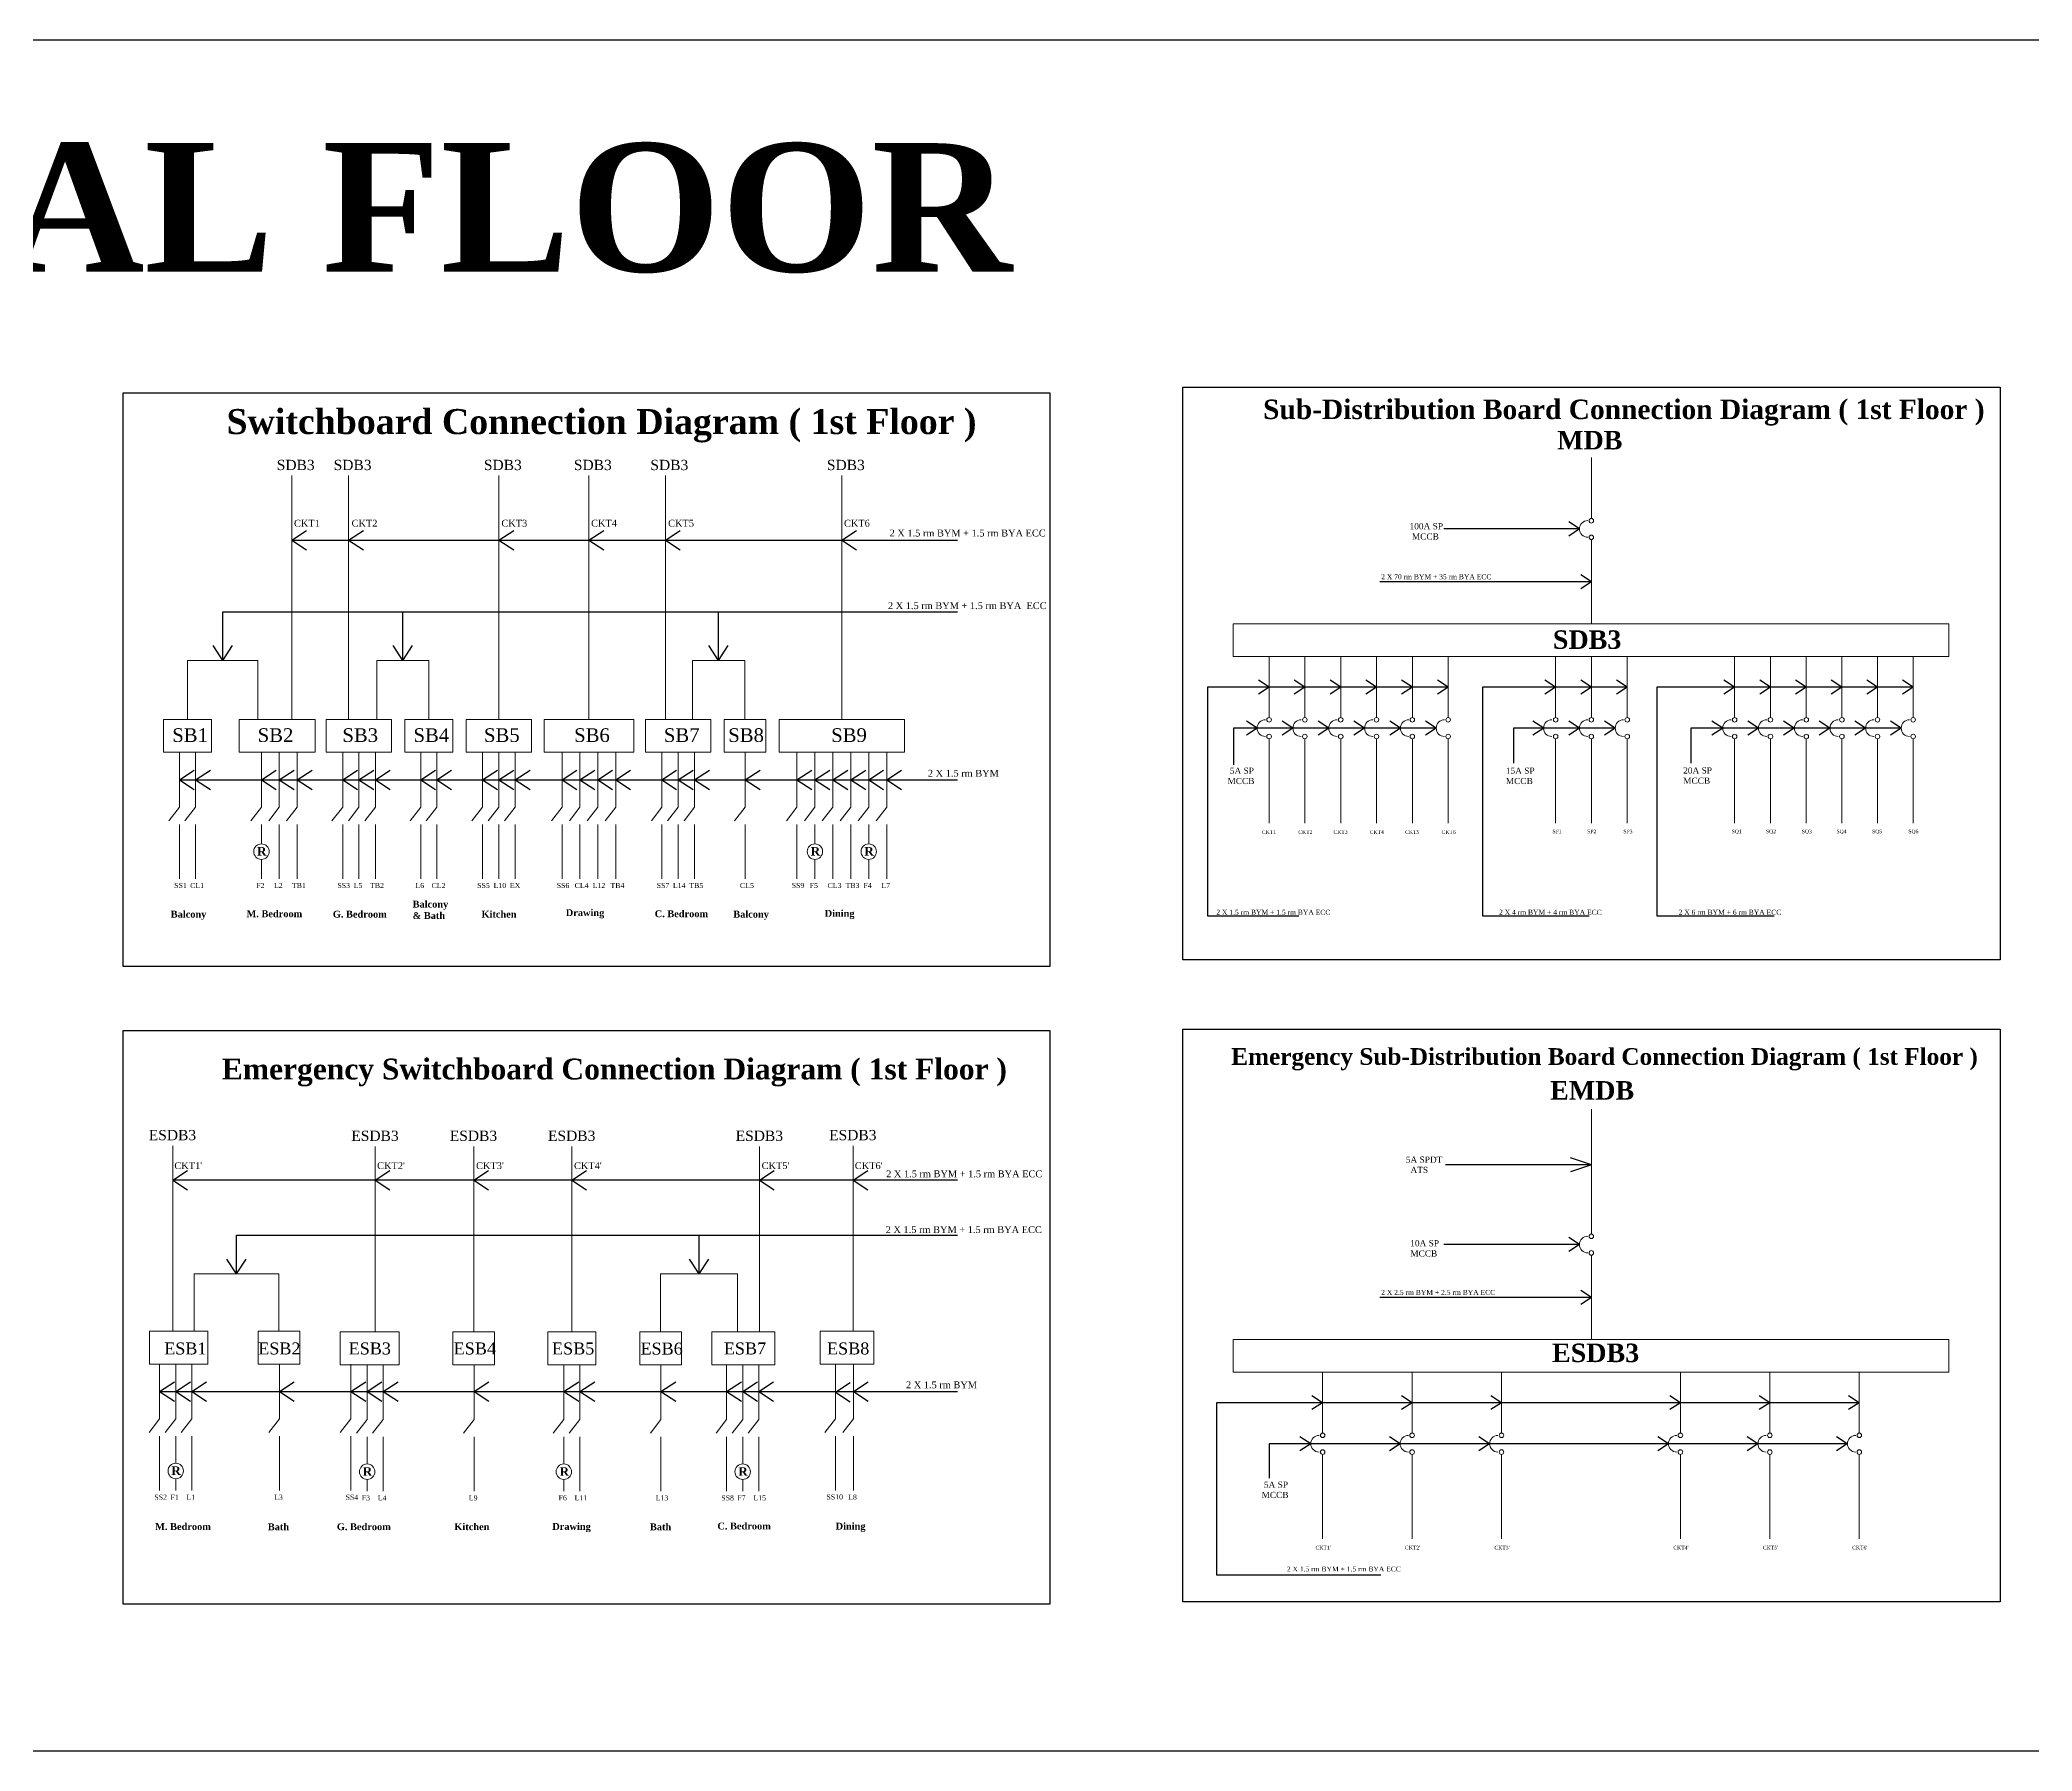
# Model space of a CAD drawing. Header units: inches. Extents: x -5775 to 2930, y 591 to 3437.
# Drawn here: x -3097 to -1665, y 591 to 1822 of the extents above; entities that cross this region are included whole.
import ezdxf

# ---------------------------------------------------------------- set-up
doc = ezdxf.new("R2010")
doc.units = ezdxf.units.IN
doc.header["$LTSCALE"] = 20
doc.header["$MEASUREMENT"] = 0
doc.layers.add('Blue Box', color=5, linetype='Continuous', lineweight=5)
doc.layers.add('Red Box', color=1, linetype='Continuous', lineweight=5)
for name, color, linetype in [('Box Text', 25, 'Continuous'), ('SpecialText', 4, 'Continuous'), ('Text', 250, 'Continuous')]:
    doc.layers.add(name, color=color, linetype=linetype)
doc.styles.get("Standard").update_dxf_attribs({"font": 'times.ttf', "height": 6})

msp = doc.modelspace()

# ---------------------------------------------------------------- linework, layer by layer
at = {"layer": 'Blue Box'}
for p, q in [((-1981.9, 1521.4), (-1981.9, 1477.6)), ((-2916.2, 1333.1), (-2916.2, 1508.4)), ((-2875.3, 1333.1), (-2875.3, 1508.4)), ((-2767.3, 1333.1), (-2767.3, 1508.4)), ((-2702.6, 1333.1), (-2702.6, 1508.4)), ((-2647.6, 1333.1), (-2647.6, 1508.4)), ((-2520.7, 1333.1), (-2520.7, 1508.4)), ((-1981.9, 1462.3), (-1981.9, 1401.7)), ((-2239.4, 1378.2), (-2239.4, 1401.7)), ((-2239.4, 1401.7), (-2224, 1401.7)), ((-2224, 1401.7), (-1827.4, 1401.7)), ((-1827.4, 1401.7), (-1725, 1401.7)), ((-1725, 1401.7), (-1725, 1378.2)), ((-2991.2, 1333.1), (-2991.2, 1375.5)), ((-2991.2, 1375.5), (-2940.5, 1375.5)), ((-2940.5, 1375.5), (-2940.5, 1333.1)), ((-2855.1, 1333.1), (-2855.1, 1375.5)), ((-2855.1, 1375.5), (-2817.7, 1375.5)), ((-2817.7, 1375.5), (-2817.7, 1333.1)), ((-2628.2, 1333.1), (-2628.2, 1375.5)), ((-2628.2, 1375.5), (-2590.5, 1375.5)), ((-2590.5, 1375.5), (-2590.5, 1333.1)), ((-1827.4, 1378.2), (-2239.4, 1378.2)), ((-2213.6, 1378.2), (-2213.6, 1334.4)), ((-2187.9, 1378.2), (-2187.9, 1334.4)), ((-2162.1, 1378.2), (-2162.1, 1334.4)), ((-2136.4, 1378.2), (-2136.4, 1334.4)), ((-2110.6, 1378.2), (-2110.6, 1334.4)), ((-2084.9, 1378.2), (-2084.9, 1334.4)), ((-2007.6, 1378.2), (-2007.6, 1334.4)), ((-1981.9, 1378.2), (-1981.9, 1334.4)), ((-1956.1, 1378.2), (-1956.1, 1334.4)), ((-1878.9, 1378.2), (-1878.9, 1334.4)), ((-1853.2, 1378.2), (-1853.2, 1334.4)), ((-1827.4, 1378.2), (-1725, 1378.2)), ((-1827.4, 1378.2), (-1827.4, 1334.4)), ((-1801.8, 1378.2), (-1801.8, 1334.4)), ((-1776.2, 1378.2), (-1776.2, 1334.4)), ((-1750.6, 1378.2), (-1750.6, 1334.4)), ((-3008.5, 1333.1), (-2973.8, 1333.1)), ((-3008.5, 1309.4), (-3008.5, 1333.1)), ((-2973.8, 1333.1), (-2973.8, 1309.4)), ((-2954.1, 1333.1), (-2899.4, 1333.1)), ((-2954.1, 1309.4), (-2954.1, 1333.1)), ((-2899.4, 1333.1), (-2899.4, 1309.4)), ((-2891.4, 1333.1), (-2844.4, 1333.1)), ((-2891.4, 1309.4), (-2891.4, 1333.1)), ((-2844.4, 1333.1), (-2844.4, 1309.4)), ((-2835, 1333.1), (-2800.4, 1333.1)), ((-2835, 1309.4), (-2835, 1333.1)), ((-2800.4, 1333.1), (-2800.4, 1309.4)), ((-2790.8, 1333.1), (-2743.8, 1333.1)), ((-2790.8, 1309.4), (-2790.8, 1333.1)), ((-2743.8, 1333.1), (-2743.8, 1309.4)), ((-2734.7, 1333.1), (-2670.4, 1333.1)), ((-2734.7, 1309.4), (-2734.7, 1333.1)), ((-2670.4, 1333.1), (-2670.4, 1309.4)), ((-2661.9, 1333.1), (-2614.9, 1333.1)), ((-2661.9, 1309.4), (-2661.9, 1333.1)), ((-2614.9, 1333.1), (-2614.9, 1309.4)), ((-2605.4, 1333.1), (-2575.5, 1333.1)), ((-2605.4, 1309.4), (-2605.4, 1333.1)), ((-2575.5, 1333.1), (-2575.5, 1309.4)), ((-2565.8, 1333.1), (-2475.6, 1333.1)), ((-2565.8, 1309.4), (-2565.8, 1333.1)), ((-2475.6, 1333.1), (-2475.6, 1309.4)), ((-2213.6, 1319.2), (-2213.6, 1258.5)), ((-2187.9, 1319.2), (-2187.9, 1258.5)), ((-2162.1, 1319.2), (-2162.1, 1258.5)), ((-2136.4, 1319.2), (-2136.4, 1258.5)), ((-2110.6, 1319.2), (-2110.6, 1258.5)), ((-2084.9, 1319.2), (-2084.9, 1258.5)), ((-2007.6, 1319.2), (-2007.6, 1258.5)), ((-1981.9, 1319.2), (-1981.9, 1258.5)), ((-1956.1, 1319.2), (-1956.1, 1258.5)), ((-1878.9, 1319.2), (-1878.9, 1258.5)), ((-1853.2, 1319.2), (-1853.2, 1258.5)), ((-1827.4, 1319.2), (-1827.4, 1258.5)), ((-1801.8, 1319.2), (-1801.8, 1258.5)), ((-1776.2, 1319.2), (-1776.2, 1258.5)), ((-1750.6, 1319.2), (-1750.6, 1258.5)), ((-2973.8, 1309.4), (-3008.5, 1309.4)), ((-2996.9, 1309.4), (-2996.9, 1269.9)), ((-2985.4, 1309.4), (-2985.4, 1269.9)), ((-2899.4, 1309.4), (-2954.1, 1309.4)), ((-2938, 1309.4), (-2938, 1269.9)), ((-2925.2, 1309.4), (-2925.2, 1269.9)), ((-2912.3, 1309.4), (-2912.3, 1269.9)), ((-2844.4, 1309.4), (-2891.4, 1309.4)), ((-2879.6, 1309.4), (-2879.6, 1269.9)), ((-2867.9, 1309.4), (-2867.9, 1269.9)), ((-2856.1, 1309.4), (-2856.1, 1269.9)), ((-2800.4, 1309.4), (-2835, 1309.4)), ((-2823.5, 1309.4), (-2823.5, 1269.9)), ((-2811.9, 1309.4), (-2811.9, 1269.9)), ((-2743.8, 1309.4), (-2790.8, 1309.4)), ((-2779, 1309.4), (-2779, 1269.9)), ((-2767.3, 1309.4), (-2767.3, 1269.9)), ((-2755.5, 1309.4), (-2755.5, 1269.9)), ((-2670.4, 1309.4), (-2734.7, 1309.4)), ((-2721.9, 1309.4), (-2721.9, 1269.9)), ((-2709, 1309.4), (-2709, 1269.9)), ((-2696.1, 1309.4), (-2696.1, 1269.9)), ((-2683.3, 1309.4), (-2683.3, 1269.9)), ((-2614.9, 1309.4), (-2661.9, 1309.4)), ((-2650.1, 1309.4), (-2650.1, 1269.9)), ((-2638.4, 1309.4), (-2638.4, 1269.9)), ((-2626.6, 1309.4), (-2626.6, 1269.9)), ((-2575.5, 1309.4), (-2605.4, 1309.4)), ((-2590.2, 1309.4), (-2590.2, 1269.9)), ((-2475.6, 1309.4), (-2565.8, 1309.4)), ((-2553, 1309.4), (-2553, 1269.9)), ((-2540.1, 1309.4), (-2540.1, 1269.9)), ((-2527.2, 1309.4), (-2527.2, 1269.9)), ((-2514.3, 1309.4), (-2514.3, 1269.9)), ((-2501.4, 1309.4), (-2501.4, 1269.9)), ((-2488.5, 1309.4), (-2488.5, 1269.9)), ((-2996.9, 1269.9), (-3004.6, 1260.1)), ((-2985.4, 1269.9), (-2993, 1260.1)), ((-2938, 1269.9), (-2945.7, 1260.1)), ((-2925.2, 1269.9), (-2932.8, 1260.1)), ((-2912.3, 1269.9), (-2919.9, 1260.1)), ((-2879.6, 1269.9), (-2887.3, 1260.1)), ((-2867.9, 1269.9), (-2875.5, 1260.1)), ((-2856.1, 1269.9), (-2863.7, 1260.1)), ((-2823.5, 1269.9), (-2831.1, 1260.1)), ((-2811.9, 1269.9), (-2819.5, 1260.1)), ((-2779, 1269.9), (-2786.7, 1260.1)), ((-2767.3, 1269.9), (-2774.9, 1260.1)), ((-2755.5, 1269.9), (-2763.2, 1260.1)), ((-2721.9, 1269.9), (-2729.5, 1260.1)), ((-2709, 1269.9), (-2716.6, 1260.1)), ((-2696.1, 1269.9), (-2703.8, 1260.1)), ((-2683.3, 1269.9), (-2690.9, 1260.1)), ((-2650.1, 1269.9), (-2657.7, 1260.1)), ((-2638.4, 1269.9), (-2646, 1260.1)), ((-2626.6, 1269.9), (-2634.2, 1260.1)), ((-2590.2, 1269.9), (-2597.8, 1260.1)), ((-2553, 1269.9), (-2560.6, 1260.1)), ((-2540.1, 1269.9), (-2547.7, 1260.1)), ((-2527.2, 1269.9), (-2534.8, 1260.1)), ((-2514.3, 1269.9), (-2521.9, 1260.1)), ((-2501.4, 1269.9), (-2509, 1260.1)), ((-2488.5, 1269.9), (-2496.1, 1260.1)), ((-2996.9, 1257.6), (-2996.9, 1218.5)), ((-2985.4, 1257.6), (-2985.4, 1218.5)), ((-2938, 1257.6), (-2938, 1243.6)), ((-2925.2, 1257.6), (-2925.2, 1218.5)), ((-2912.3, 1257.6), (-2912.3, 1218.5)), ((-2879.6, 1257.6), (-2879.6, 1218.5)), ((-2867.9, 1257.6), (-2867.9, 1218.5)), ((-2856.1, 1257.6), (-2856.1, 1218.5)), ((-2823.5, 1257.6), (-2823.5, 1218.5)), ((-2811.9, 1257.6), (-2811.9, 1218.5)), ((-2779, 1257.6), (-2779, 1218.5)), ((-2767.3, 1257.6), (-2767.3, 1218.5)), ((-2755.5, 1257.6), (-2755.5, 1218.5)), ((-2721.9, 1257.6), (-2721.9, 1218.5)), ((-2709, 1257.6), (-2709, 1218.5)), ((-2696.1, 1257.6), (-2696.1, 1218.5)), ((-2683.3, 1257.6), (-2683.3, 1218.5)), ((-2650.1, 1257.6), (-2650.1, 1218.5)), ((-2638.4, 1257.6), (-2638.4, 1218.5)), ((-2626.6, 1257.6), (-2626.6, 1218.5)), ((-2590.2, 1257.6), (-2590.2, 1218.5)), ((-2553, 1257.6), (-2553, 1218.5)), ((-2540.1, 1257.6), (-2540.1, 1243.6)), ((-2527.2, 1257.6), (-2527.2, 1218.5)), ((-2514.3, 1257.6), (-2514.3, 1218.5)), ((-2501.4, 1257.6), (-2501.4, 1243.6)), ((-2488.5, 1257.6), (-2488.5, 1218.5)), ((-2938, 1232.5), (-2938, 1218.5)), ((-2540.1, 1232.5), (-2540.1, 1218.5)), ((-2501.4, 1232.5), (-2501.4, 1218.5))]:
    msp.add_line(p, q, dxfattribs=at)
for centre, radius in [((-1981.9, 1475.9), 1.64), ((-1981.9, 1464), 1.64), ((-2213.6, 1332.8), 1.64), ((-2187.9, 1332.8), 1.64), ((-2162.1, 1332.8), 1.64), ((-2136.4, 1332.8), 1.64), ((-2110.6, 1332.8), 1.64), ((-2084.9, 1332.8), 1.64), ((-2007.6, 1332.8), 1.64), ((-1981.9, 1332.8), 1.64), ((-1956.1, 1332.8), 1.64), ((-1878.9, 1332.8), 1.64), ((-1853.2, 1332.8), 1.64), ((-1827.4, 1332.8), 1.64), ((-1801.8, 1332.8), 1.64), ((-1776.2, 1332.8), 1.64), ((-1750.6, 1332.8), 1.64), ((-2213.6, 1320.8), 1.64), ((-2187.9, 1320.8), 1.64), ((-2162.1, 1320.8), 1.64), ((-2136.4, 1320.8), 1.64), ((-2110.6, 1320.8), 1.64), ((-2084.9, 1320.8), 1.64), ((-2007.6, 1320.8), 1.64), ((-1981.9, 1320.8), 1.64), ((-1956.1, 1320.8), 1.64), ((-1878.9, 1320.8), 1.64), ((-1853.2, 1320.8), 1.64), ((-1827.4, 1320.8), 1.64), ((-1801.8, 1320.8), 1.64), ((-1776.2, 1320.8), 1.64), ((-1750.6, 1320.8), 1.64), ((-2938, 1238), 5.56), ((-2540.1, 1238), 5.56), ((-2501.4, 1238), 5.56)]:
    msp.add_circle(centre, radius, dxfattribs=at)
for centre in [(-1984.5, 1470), (-2216.2, 1326.8), (-2190.5, 1326.8), (-2164.7, 1326.8), (-2139, 1326.8), (-2113.2, 1326.8), (-2087.5, 1326.8), (-2010.3, 1326.8), (-1984.5, 1326.8), (-1958.8, 1326.8), (-1881.5, 1326.8), (-1855.8, 1326.8), (-1830, 1326.8), (-1804.4, 1326.8), (-1778.8, 1326.8), (-1753.2, 1326.8)]:
    msp.add_arc(centre, 5.98, 90, 270, dxfattribs=at)
at = {"layer": 'Box Text'}
for p, q in [((-2275.7, 1571.9), (-1688, 1571.9)), ((-2275.7, 1160.1), (-2275.7, 1571.9)), ((-1688, 1571.9), (-1688, 1160.1)), ((-1688, 1160.1), (-2275.7, 1160.1)), ((-2275.7, 1110.4), (-1688, 1110.4)), ((-2275.7, 698.6), (-2275.7, 1110.4)), ((-1688, 1110.4), (-1688, 698.6)), ((-1688, 698.6), (-2275.7, 698.6))]:
    msp.add_line(p, q, dxfattribs=at)
for points in [[(-3037.5, 1567.8), (-2371.1, 1567.8), (-2371.1, 1155.4), (-3037.5, 1155.4)], [(-3037.5, 1109.3), (-2371.1, 1109.3), (-2371.1, 696.9), (-3037.5, 696.9)]]:
    msp.add_lwpolyline(points, close=True, dxfattribs=at)
at = {"layer": 'Red Box'}
for p, q in [((-1981.9, 994.1), (-1981.9, 1052.8)), ((-3001.8, 893.3), (-3001.8, 1026.5)), ((-2856.3, 892.8), (-2856.3, 1025.9)), ((-2785.4, 892.8), (-2785.4, 1025.9)), ((-2714.8, 892.8), (-2714.8, 1025.9)), ((-2580, 892.8), (-2580, 1025.9)), ((-2512.7, 893.3), (-2512.7, 1026.5)), ((-1981.9, 994.1), (-1981.9, 963.1)), ((-1981.9, 947.8), (-1981.9, 887.2)), ((-2986.4, 893.3), (-2986.4, 934.5)), ((-2986.4, 934.5), (-2925.4, 934.5)), ((-2925.4, 934.5), (-2925.4, 893.3)), ((-2595.7, 934.5), (-2651.1, 934.5)), ((-2651.1, 934.5), (-2651.1, 892.8)), ((-2595.7, 934.5), (-2595.7, 892.8)), ((-3018.4, 893.3), (-2976.5, 893.3)), ((-3018.4, 869.6), (-3018.4, 893.3)), ((-2976.5, 893.3), (-2976.5, 869.6)), ((-2940.3, 893.3), (-2910.5, 893.3)), ((-2940.3, 869.6), (-2940.3, 893.3)), ((-2910.5, 893.3), (-2910.5, 869.6)), ((-2881.3, 892.8), (-2839, 892.8)), ((-2881.3, 869), (-2881.3, 892.8)), ((-2839, 892.8), (-2839, 869)), ((-2800.3, 892.8), (-2770.5, 892.8)), ((-2800.3, 869), (-2800.3, 892.8)), ((-2770.5, 892.8), (-2770.5, 869)), ((-2732.1, 892.8), (-2697.5, 892.8)), ((-2732.1, 869), (-2732.1, 892.8)), ((-2697.5, 892.8), (-2697.5, 869)), ((-2666, 892.8), (-2636.1, 892.8)), ((-2666, 869), (-2666, 892.8)), ((-2636.1, 892.8), (-2636.1, 869)), ((-2614.1, 892.8), (-2569, 892.8)), ((-2614.1, 869), (-2614.1, 892.8)), ((-2569, 892.8), (-2569, 869)), ((-2536.4, 893.3), (-2497.8, 893.3)), ((-2536.4, 869.6), (-2536.4, 893.3)), ((-2497.8, 893.3), (-2497.8, 869.6)), ((-2239.4, 863.7), (-2239.4, 887.2)), ((-2239.4, 887.2), (-2224, 887.2)), ((-2224, 887.2), (-1827.4, 887.2)), ((-1827.4, 887.2), (-1725, 887.2)), ((-1725, 887.2), (-1725, 863.7)), ((-2976.5, 869.6), (-3018.4, 869.6)), ((-3011.2, 869.6), (-3011.2, 830.1)), ((-2999.6, 869.6), (-2999.6, 830.1)), ((-2988.1, 869.6), (-2988.1, 830.1)), ((-2910.5, 869.6), (-2940.3, 869.6)), ((-2925.1, 869.6), (-2925.1, 830.1)), ((-2839, 869), (-2881.3, 869)), ((-2873.7, 869.6), (-2873.7, 830.1)), ((-2862, 869), (-2862, 829.6)), ((-2850.5, 869), (-2850.5, 829.6)), ((-2770.5, 869), (-2800.3, 869)), ((-2785.1, 869), (-2785.1, 829.6)), ((-2697.5, 869), (-2732.1, 869)), ((-2720.6, 869), (-2720.6, 829.6)), ((-2709, 869), (-2709, 829.6)), ((-2636.1, 869), (-2666, 869)), ((-2650.8, 869), (-2650.8, 829.6)), ((-2569, 869), (-2614.1, 869)), ((-2603.6, 869), (-2603.6, 829.6)), ((-2592, 869), (-2592, 829.6)), ((-2580.5, 869), (-2580.5, 829.6)), ((-2497.8, 869.6), (-2536.4, 869.6)), ((-2525.4, 869.6), (-2525.4, 830.1)), ((-2512.4, 869.6), (-2512.4, 830.1)), ((-1725, 863.7), (-2239.4, 863.7)), ((-2175.1, 863.7), (-2175.1, 819.9)), ((-2110.8, 863.7), (-2110.8, 819.9)), ((-2046.5, 863.7), (-2046.5, 819.9)), ((-1917.9, 863.7), (-1917.9, 819.9)), ((-1853.6, 863.7), (-1853.6, 819.9)), ((-1789.3, 863.7), (-1789.3, 819.9)), ((-3011.2, 830.1), (-3018.8, 820.3)), ((-3011.2, 817.8), (-3011.2, 778.7)), ((-2999.6, 830.1), (-3007.2, 820.3)), ((-2999.6, 817.8), (-2999.6, 798.3)), ((-2988.1, 830.1), (-2995.7, 820.3)), ((-2988.1, 817.8), (-2988.1, 778.7)), ((-2925.1, 830.1), (-2932.7, 820.3)), ((-2925.1, 817.8), (-2925.1, 778.7)), ((-2873.7, 830.1), (-2881.3, 820.3)), ((-2873.7, 817.8), (-2873.7, 778.7)), ((-2862, 829.6), (-2869.7, 819.8)), ((-2862, 817.3), (-2862, 797.7)), ((-2850.5, 829.6), (-2858.1, 819.8)), ((-2850.5, 817.3), (-2850.5, 778.2)), ((-2785.1, 829.6), (-2792.7, 819.8)), ((-2785.1, 817.3), (-2785.1, 778.2)), ((-2720.6, 829.6), (-2728.2, 819.8)), ((-2720.6, 817.3), (-2720.6, 797.7)), ((-2709, 829.6), (-2716.7, 819.8)), ((-2709, 817.3), (-2709, 778.2)), ((-2650.8, 829.6), (-2658.4, 819.8)), ((-2650.8, 817.3), (-2650.8, 778.2)), ((-2603.6, 829.6), (-2611.2, 819.8)), ((-2603.6, 817.3), (-2603.6, 778.2)), ((-2592, 829.6), (-2599.7, 819.8)), ((-2592, 817.3), (-2592, 797.7)), ((-2580.5, 829.6), (-2588.1, 819.8)), ((-2580.5, 817.3), (-2580.5, 778.2)), ((-2525.4, 830.1), (-2533, 820.3)), ((-2525.4, 817.8), (-2525.4, 778.7)), ((-2512.4, 830.1), (-2520.1, 820.3)), ((-2512.4, 817.8), (-2512.4, 778.7)), ((-2175.1, 804.7), (-2175.1, 744)), ((-2110.8, 804.7), (-2110.8, 744)), ((-2046.5, 804.7), (-2046.5, 744)), ((-1917.9, 804.7), (-1917.9, 744)), ((-1853.6, 804.7), (-1853.6, 744)), ((-1789.3, 804.7), (-1789.3, 744)), ((-2999.6, 787.1), (-2999.6, 778.7)), ((-2862, 786.6), (-2862, 778.2)), ((-2720.6, 786.6), (-2720.6, 778.2)), ((-2592, 786.6), (-2592, 778.2))]:
    msp.add_line(p, q, dxfattribs=at)
for centre, radius in [((-1981.9, 961.4), 1.64), ((-1981.9, 949.5), 1.64), ((-2175.1, 818.3), 1.64), ((-2110.8, 818.3), 1.64), ((-2046.5, 818.3), 1.64), ((-1917.9, 818.3), 1.64), ((-1853.6, 818.3), 1.64), ((-1789.3, 818.3), 1.64), ((-2175.1, 806.3), 1.64), ((-2110.8, 806.3), 1.64), ((-2046.5, 806.3), 1.64), ((-1917.9, 806.3), 1.64), ((-1853.6, 806.3), 1.64), ((-1789.3, 806.3), 1.64), ((-2999.6, 792.7), 5.56), ((-2862, 792.2), 5.56), ((-2720.6, 792.2), 5.56), ((-2592, 792.2), 5.56)]:
    msp.add_circle(centre, radius, dxfattribs=at)
for centre in [(-1984.5, 955.5), (-2177.7, 812.3), (-2113.4, 812.3), (-2049.1, 812.3), (-1920.5, 812.3), (-1856.2, 812.3), (-1791.9, 812.3)]:
    msp.add_arc(centre, 5.98, 90, 270, dxfattribs=at)
at = {"layer": 'SpecialText'}
msp.add_lwpolyline([(-5775.2, 1821.7), (-1536.2, 1821.7), (-1536.2, 591.3), (-5775.2, 591.3)], close=True, dxfattribs=at)
at = {"layer": 'Text'}
for p, q in [((-2916.2, 1462), (-2905.6, 1468.9)), ((-2916.2, 1462), (-2437.6, 1462)), ((-2916.2, 1462), (-2905.6, 1455)), ((-2875.3, 1462), (-2864.6, 1468.9)), ((-2875.3, 1462), (-2864.6, 1455)), ((-2767.3, 1462), (-2756.6, 1468.9)), ((-2767.3, 1462), (-2756.6, 1455)), ((-2702.6, 1462), (-2691.9, 1468.9)), ((-2702.6, 1462), (-2691.9, 1455)), ((-2647.6, 1462), (-2636.9, 1468.9)), ((-2647.6, 1462), (-2636.9, 1455)), ((-2520.7, 1462), (-2510.1, 1468.9)), ((-2520.7, 1462), (-2510.1, 1455)), ((-1990.5, 1470), (-2088, 1470)), ((-1990.5, 1470), (-1998.2, 1475)), ((-1990.5, 1470), (-1998.2, 1464.9)), ((-1981.9, 1432), (-1989.6, 1437)), ((-1981.9, 1432), (-2134.1, 1432)), ((-1981.9, 1432), (-1989.6, 1427)), ((-2965.8, 1375.5), (-2965.8, 1410.4)), ((-2965.8, 1410.4), (-2437.6, 1410.4)), ((-2836.4, 1375.5), (-2836.4, 1410.4)), ((-2609.4, 1375.5), (-2609.4, 1410.4)), ((-2965.8, 1375.5), (-2972.8, 1386.2)), ((-2965.8, 1375.5), (-2958.9, 1386.2)), ((-2836.4, 1375.5), (-2843.3, 1386.2)), ((-2836.4, 1375.5), (-2829.4, 1386.2)), ((-2609.4, 1375.5), (-2616.3, 1386.2)), ((-2609.4, 1375.5), (-2602.4, 1386.2)), ((-2213.6, 1356.3), (-2221.3, 1361.3)), ((-2187.9, 1356.3), (-2195.6, 1361.3)), ((-2162.1, 1356.3), (-2169.8, 1361.3)), ((-2136.4, 1356.3), (-2144.1, 1361.3)), ((-2110.6, 1356.3), (-2118.3, 1361.3)), ((-2084.9, 1356.3), (-2092.6, 1361.3)), ((-2007.6, 1356.3), (-2015.3, 1361.3)), ((-1981.9, 1356.3), (-1989.6, 1361.3)), ((-1956.1, 1356.3), (-1963.8, 1361.3)), ((-1878.9, 1356.3), (-1886.6, 1361.3)), ((-1853.2, 1356.3), (-1860.8, 1361.3)), ((-1827.4, 1356.3), (-1835.1, 1361.3)), ((-1801.8, 1356.3), (-1809.5, 1361.3)), ((-1776.2, 1356.3), (-1783.9, 1361.3)), ((-1750.6, 1356.3), (-1758.3, 1361.3)), ((-2084.9, 1356.3), (-2257.8, 1356.3)), ((-2257.8, 1356.3), (-2257.8, 1228.5)), ((-2213.6, 1356.3), (-2221.3, 1351.3)), ((-2187.9, 1356.3), (-2195.6, 1351.3)), ((-2162.1, 1356.3), (-2169.8, 1351.3)), ((-2136.4, 1356.3), (-2144.1, 1351.3)), ((-2110.6, 1356.3), (-2118.3, 1351.3)), ((-2084.9, 1356.3), (-2092.6, 1351.3)), ((-1956.1, 1356.3), (-2060.2, 1356.3)), ((-2060.2, 1356.3), (-2060.2, 1191.8)), ((-2007.6, 1356.3), (-2015.3, 1351.3)), ((-1981.9, 1356.3), (-1989.6, 1351.3)), ((-1956.1, 1356.3), (-1963.8, 1351.3)), ((-1750.6, 1356.3), (-1934.9, 1356.3)), ((-1934.9, 1356.3), (-1934.9, 1191.8)), ((-1878.9, 1356.3), (-1886.6, 1351.3)), ((-1853.2, 1356.3), (-1860.8, 1351.3)), ((-1827.4, 1356.3), (-1835.1, 1351.3)), ((-1801.8, 1356.3), (-1809.5, 1351.3)), ((-1776.2, 1356.3), (-1783.9, 1351.3)), ((-1750.6, 1356.3), (-1758.3, 1351.3)), ((-2093.5, 1326.8), (-2239.1, 1326.8)), ((-2239.1, 1326.8), (-2239.1, 1300.3)), ((-2222.2, 1326.8), (-2229.9, 1331.8)), ((-2222.2, 1326.8), (-2229.9, 1321.8)), ((-2196.5, 1326.8), (-2204.2, 1331.8)), ((-2196.5, 1326.8), (-2204.2, 1321.8)), ((-2170.7, 1326.8), (-2178.4, 1331.8)), ((-2170.7, 1326.8), (-2178.4, 1321.8)), ((-2145, 1326.8), (-2152.7, 1331.8)), ((-2145, 1326.8), (-2152.7, 1321.8)), ((-2119.2, 1326.8), (-2126.9, 1331.8)), ((-2119.2, 1326.8), (-2126.9, 1321.8)), ((-2093.5, 1326.8), (-2101.2, 1331.8)), ((-2093.5, 1326.8), (-2101.2, 1321.8)), ((-1964.7, 1326.8), (-2037.8, 1326.8)), ((-2037.8, 1326.8), (-2037.8, 1301.5)), ((-2016.2, 1326.8), (-2023.9, 1331.8)), ((-2016.2, 1326.8), (-2023.9, 1321.8)), ((-1990.5, 1326.8), (-1998.2, 1331.8)), ((-1990.5, 1326.8), (-1998.2, 1321.8)), ((-1964.7, 1326.8), (-1972.4, 1331.8)), ((-1964.7, 1326.8), (-1972.4, 1321.8)), ((-1759.2, 1326.8), (-1910.3, 1326.8)), ((-1910.3, 1326.8), (-1910.3, 1301.5)), ((-1887.5, 1326.8), (-1895.2, 1331.8)), ((-1887.5, 1326.8), (-1895.2, 1321.8)), ((-1861.7, 1326.8), (-1869.4, 1331.8)), ((-1861.7, 1326.8), (-1869.4, 1321.8)), ((-1836, 1326.8), (-1843.7, 1331.8)), ((-1836, 1326.8), (-1843.7, 1321.8)), ((-1810.4, 1326.8), (-1818.1, 1331.8)), ((-1810.4, 1326.8), (-1818.1, 1321.8)), ((-1784.8, 1326.8), (-1792.5, 1331.8)), ((-1784.8, 1326.8), (-1792.5, 1321.8)), ((-1759.2, 1326.8), (-1766.9, 1331.8)), ((-1759.2, 1326.8), (-1766.9, 1321.8)), ((-2996.9, 1289.6), (-2986.3, 1296.6)), ((-2996.9, 1289.6), (-2437.6, 1289.6)), ((-2996.9, 1289.6), (-2986.3, 1282.7)), ((-2985.4, 1289.6), (-2974.7, 1296.6)), ((-2985.4, 1289.6), (-2974.7, 1282.7)), ((-2938, 1289.6), (-2927.4, 1296.6)), ((-2938, 1289.6), (-2927.4, 1282.7)), ((-2925.2, 1289.6), (-2914.5, 1296.6)), ((-2925.2, 1289.6), (-2914.5, 1282.7)), ((-2912.3, 1289.6), (-2901.6, 1296.6)), ((-2912.3, 1289.6), (-2901.6, 1282.7)), ((-2879.6, 1289.6), (-2869, 1296.6)), ((-2879.6, 1289.6), (-2869, 1282.7)), ((-2867.9, 1289.6), (-2857.2, 1296.6)), ((-2867.9, 1289.6), (-2857.2, 1282.7)), ((-2856.1, 1289.6), (-2845.5, 1296.6)), ((-2856.1, 1289.6), (-2845.5, 1282.7)), ((-2823.5, 1289.6), (-2812.8, 1296.6)), ((-2823.5, 1289.6), (-2812.8, 1282.7)), ((-2811.9, 1289.6), (-2801.3, 1296.6)), ((-2811.9, 1289.6), (-2801.3, 1282.7)), ((-2779, 1289.6), (-2768.4, 1296.6)), ((-2779, 1289.6), (-2768.4, 1282.7)), ((-2767.3, 1289.6), (-2756.6, 1296.6)), ((-2767.3, 1289.6), (-2756.6, 1282.7)), ((-2755.5, 1289.6), (-2744.9, 1296.6)), ((-2755.5, 1289.6), (-2744.9, 1282.7)), ((-2721.9, 1289.6), (-2711.2, 1296.6)), ((-2721.9, 1289.6), (-2711.2, 1282.7)), ((-2709, 1289.6), (-2698.4, 1296.6)), ((-2709, 1289.6), (-2698.4, 1282.7)), ((-2696.1, 1289.6), (-2685.5, 1296.6)), ((-2696.1, 1289.6), (-2685.5, 1282.7)), ((-2683.3, 1289.6), (-2672.6, 1296.6)), ((-2683.3, 1289.6), (-2672.6, 1282.7)), ((-2650.1, 1289.6), (-2639.5, 1296.6)), ((-2650.1, 1289.6), (-2639.5, 1282.7)), ((-2638.4, 1289.6), (-2627.7, 1296.6)), ((-2638.4, 1289.6), (-2627.7, 1282.7)), ((-2626.6, 1289.6), (-2616, 1296.6)), ((-2626.6, 1289.6), (-2616, 1282.7)), ((-2590.2, 1289.6), (-2579.5, 1296.6)), ((-2590.2, 1289.6), (-2579.5, 1282.7)), ((-2553, 1289.6), (-2542.3, 1296.6)), ((-2553, 1289.6), (-2542.3, 1282.7)), ((-2540.1, 1289.6), (-2529.4, 1296.6)), ((-2540.1, 1289.6), (-2529.4, 1282.7)), ((-2527.2, 1289.6), (-2516.5, 1296.6)), ((-2527.2, 1289.6), (-2516.5, 1282.7)), ((-2514.3, 1289.6), (-2503.6, 1296.6)), ((-2514.3, 1289.6), (-2503.6, 1282.7)), ((-2501.4, 1289.6), (-2490.8, 1296.6)), ((-2501.4, 1289.6), (-2490.8, 1282.7)), ((-2488.5, 1289.6), (-2477.9, 1296.6)), ((-2488.5, 1289.6), (-2477.9, 1282.7)), ((-2257.8, 1228.5), (-2257.8, 1191.8)), ((-2257.8, 1191.8), (-2192.3, 1191.8)), ((-2060.2, 1191.8), (-1983.4, 1191.8)), ((-1934.9, 1191.8), (-1850.5, 1191.8)), ((-1981.9, 1012.9), (-1996.9, 1017.9)), ((-3001.8, 1001.8), (-2991.2, 1008.7)), ((-2856.3, 1001.8), (-2845.6, 1008.7)), ((-2785.4, 1001.8), (-2774.7, 1008.7)), ((-2714.8, 1001.8), (-2704.2, 1008.7)), ((-2580, 1001.8), (-2569.3, 1008.7)), ((-2512.7, 1001.8), (-2502.1, 1008.7)), ((-1981.9, 1012.9), (-2086.7, 1012.9)), ((-1981.9, 1012.9), (-1996.9, 1007.9)), ((-2437.6, 1001.8), (-3001.8, 1001.8)), ((-3001.8, 1001.8), (-2991.2, 994.8)), ((-2856.3, 1001.8), (-2845.6, 994.8)), ((-2785.4, 1001.8), (-2774.7, 994.8)), ((-2714.8, 1001.8), (-2704.2, 994.8)), ((-2580, 1001.8), (-2569.3, 994.8)), ((-2512.7, 1001.8), (-2502.1, 994.8)), ((-2955.9, 934.5), (-2955.9, 962.3)), ((-2955.9, 962.3), (-2437.6, 962.3)), ((-2623.4, 934.5), (-2623.4, 962.3)), ((-1990.5, 955.5), (-1998.2, 960.5)), ((-1990.5, 955.5), (-2088, 955.5)), ((-1990.5, 955.5), (-1998.2, 950.4)), ((-2955.9, 934.5), (-2962.9, 945.1)), ((-2955.9, 934.5), (-2949, 945.1)), ((-2623.4, 934.5), (-2630.3, 945.1)), ((-2623.4, 934.5), (-2616.4, 945.1)), ((-1981.9, 917.5), (-2134.1, 917.5)), ((-1981.9, 917.5), (-1989.6, 922.5)), ((-1981.9, 917.5), (-1989.6, 912.5)), ((-3011.2, 849.8), (-3000.6, 856.8)), ((-3011.2, 849.8), (-2437.6, 849.8)), ((-3011.2, 849.8), (-3000.6, 842.9)), ((-2999.6, 849.8), (-2989, 856.8)), ((-2999.6, 849.8), (-2989, 842.9)), ((-2988.1, 849.8), (-2977.4, 856.8)), ((-2988.1, 849.8), (-2977.4, 842.9)), ((-2925.1, 849.8), (-2914.5, 856.8)), ((-2925.1, 849.8), (-2914.5, 842.9)), ((-2873.7, 849.8), (-2863, 856.8)), ((-2873.7, 849.8), (-2863, 842.9)), ((-2862, 849.8), (-2851.4, 856.8)), ((-2862, 849.8), (-2851.4, 842.9)), ((-2850.5, 849.8), (-2839.8, 856.8)), ((-2850.5, 849.8), (-2839.8, 842.9)), ((-2785.1, 849.8), (-2774.5, 856.8)), ((-2785.1, 849.8), (-2774.5, 842.9)), ((-2720.6, 849.8), (-2709.9, 856.8)), ((-2720.6, 849.8), (-2709.9, 842.9)), ((-2709, 849.8), (-2698.4, 856.8)), ((-2709, 849.8), (-2698.4, 842.9)), ((-2650.8, 849.8), (-2640.1, 856.8)), ((-2650.8, 849.8), (-2640.1, 842.9)), ((-2603.6, 849.8), (-2592.9, 856.8)), ((-2603.6, 849.8), (-2592.9, 842.9)), ((-2592, 849.8), (-2581.4, 856.8)), ((-2592, 849.8), (-2581.4, 842.9)), ((-2580.5, 849.8), (-2569.8, 856.8)), ((-2580.5, 849.8), (-2569.8, 842.9)), ((-2525.4, 849.3), (-2514.8, 856.3)), ((-2525.4, 849.3), (-2514.8, 842.4)), ((-2512.4, 849.8), (-2501.8, 856.8)), ((-2512.4, 849.8), (-2501.8, 842.9)), ((-2175.1, 841.8), (-2182.8, 846.8)), ((-2110.8, 841.8), (-2118.5, 846.8)), ((-2046.5, 841.8), (-2054.2, 846.8)), ((-1917.9, 841.8), (-1925.6, 846.8)), ((-1853.6, 841.8), (-1861.3, 846.8)), ((-1789.3, 841.8), (-1797, 846.8)), ((-1789.3, 841.8), (-2251.5, 841.8)), ((-2251.5, 841.8), (-2251.5, 718)), ((-2175.1, 841.8), (-2182.8, 836.8)), ((-2110.8, 841.8), (-2118.5, 836.8)), ((-2046.5, 841.8), (-2054.2, 836.8)), ((-1917.9, 841.8), (-1925.6, 836.8)), ((-1853.6, 841.8), (-1861.3, 836.8)), ((-1789.3, 841.8), (-1797, 836.8)), ((-2183.7, 812.3), (-2191.4, 817.3)), ((-2119.4, 812.3), (-2127.1, 817.3)), ((-2055.1, 812.3), (-2062.8, 817.3)), ((-1926.5, 812.3), (-1934.2, 817.3)), ((-1862.2, 812.3), (-1869.9, 817.3)), ((-1797.9, 812.3), (-1805.6, 817.3)), ((-2183.7, 812.3), (-2213.5, 812.3)), ((-2213.5, 812.3), (-2213.5, 787.5)), ((-2183.7, 812.3), (-2191.4, 807.3)), ((-1797.9, 812.3), (-2183.7, 812.3)), ((-2119.4, 812.3), (-2127.1, 807.3)), ((-2055.1, 812.3), (-2062.8, 807.3)), ((-1926.5, 812.3), (-1934.2, 807.3)), ((-1862.2, 812.3), (-1869.9, 807.3)), ((-1797.9, 812.3), (-1805.6, 807.3)), ((-2251.5, 718), (-2133.3, 718))]:
    msp.add_line(p, q, dxfattribs=at)

# ---------------------------------------------------------------- texts
at = {"layer": 'Blue Box', "attachment_point": 1}
for s, insert, char_height, width in [('{\\fTimes New Roman|b1|i0|c0|p18;MDB}', (-2006.6, 1540.5), 13.333, 198.301), ('SDB3', (-2927, 1519.7), 7.38, 18.75), ('SDB3', (-2886.1, 1519.7), 7.38, 18.75), ('SDB3', (-2778.1, 1519.7), 7.38, 18.75), ('SDB3', (-2713.4, 1519.7), 7.38, 18.75), ('SDB3', (-2658.4, 1519.7), 7.38, 18.75), ('SDB3', (-2531.5, 1519.7), 7.38, 18.75), ('CKT1', (-2914.6, 1476.6), 4.92, 27.496), ('CKT2', (-2873.2, 1476.6), 4.92, 27.496), ('CKT3', (-2765.5, 1476.6), 4.92, 27.496), ('CKT4', (-2701, 1476.6), 4.92, 27.496), ('CKT5', (-2645.6, 1476.6), 4.92, 27.496), ('CKT6', (-2519.2, 1476.6), 4.92, 27.496), ('{\\fTimes New Roman|b1|i0|c0|p18;SDB3}', (-2009.6, 1397.1), 13.333, 198.301), ('SB1', (-3002.1, 1326.7), 9.85, 24.732), ('SB2', (-2940.7, 1326.7), 9.85, 24.732), ('SB3', (-2879.8, 1326.7), 9.85, 24.732), ('SB4', (-2828.7, 1326.7), 9.85, 24.732), ('SB5', (-2778, 1326.7), 9.85, 24.732), ('SB6', (-2713.2, 1326.7), 9.85, 24.732), ('SB7', (-2648.7, 1326.7), 9.85, 24.732), ('SB8', (-2602.4, 1326.7), 9.85, 24.732), ('SB9', (-2528.4, 1326.7), 9.85, 24.732), ('CKT1', (-2218.7, 1253.4), 2.67, 12.769), ('CKT2', (-2192.6, 1253.4), 2.67, 12.769), ('CKT3', (-2167.3, 1253.4), 2.67, 12.769), ('CKT4', (-2141.3, 1253.4), 2.67, 12.769), ('CKT5', (-2115.8, 1253.4), 2.67, 12.769), ('CKT6', (-2089.6, 1253.4), 2.67, 12.769), ('SP1', (-2009.9, 1253.9), 2.67, 12.769), ('SP2', (-1984.9, 1253.9), 2.67, 12.769), ('SP3', (-1958.9, 1253.9), 2.67, 12.769), ('SQ1', (-1881.1, 1253.9), 2.67, 12.769), ('SQ2', (-1856.4, 1253.9), 2.67, 12.769), ('SQ3', (-1830.7, 1253.9), 2.67, 12.769), ('SQ4', (-1805.7, 1253.9), 2.67, 12.769), ('SQ5', (-1780.1, 1253.9), 2.67, 12.769), ('SQ6', (-1754, 1253.9), 2.67, 12.769), ('{\\fTimes New Roman|b1|i0|c0|p18;R}', (-2941.1, 1241.3), 6.154, 11.114), ('{\\fTimes New Roman|b1|i0|c0|p18;R}', (-2543.1, 1241.3), 6.154, 11.114), ('{\\fTimes New Roman|b1|i0|c0|p18;R}', (-2504.5, 1241.3), 6.154, 11.114), ('SS1', (-3000.7, 1215.5), 3.69, 17.68), ('CL1', (-2989.2, 1215.5), 3.69, 17.68), ('F2', (-2941.8, 1215.5), 3.69, 17.68), ('L2', (-2929, 1215.5), 3.69, 17.68), ('TB1', (-2916.1, 1215.5), 3.69, 17.68), ('SS3', (-2883.4, 1215.5), 3.69, 17.68), ('L5', (-2871.7, 1215.5), 3.69, 17.68), ('TB2', (-2859.9, 1215.5), 3.69, 17.68), ('L6', (-2827.3, 1215.5), 3.69, 17.68), ('CL2', (-2815.7, 1215.5), 3.69, 17.68), ('SS5', (-2782.9, 1215.5), 3.69, 17.68), ('L10', (-2771.1, 1215.5), 3.69, 17.68), ('EX', (-2759.4, 1215.5), 3.69, 17.68), ('SS6', (-2725.7, 1215.5), 3.69, 17.68), ('CL4', (-2712.8, 1215.5), 3.69, 17.68), ('L12', (-2699.9, 1215.5), 3.69, 17.68), ('TB4', (-2687.1, 1215.5), 3.69, 17.68), ('SS7', (-2653.9, 1215.5), 3.69, 17.68), ('L14', (-2642.2, 1215.5), 3.69, 17.68), ('TB5', (-2630.4, 1215.5), 3.69, 17.68), ('CL5', (-2594, 1215.5), 3.69, 17.68), ('SS9', (-2556.8, 1215.5), 3.69, 17.68), ('F5', (-2543.9, 1215.5), 3.69, 17.68), ('CL3', (-2531, 1215.5), 3.69, 17.68), ('TB3', (-2518.1, 1215.5), 3.69, 17.68), ('F4', (-2505.2, 1215.5), 3.69, 17.68), ('L7', (-2492.3, 1215.5), 3.69, 17.68)]:
    msp.add_mtext(s, dxfattribs=dict(at, insert=insert, char_height=char_height, width=width))
at = {"layer": 'Red Box', "attachment_point": 1}
for s, insert, char_height, width in [('{\\fTimes New Roman|b1|i0|c0|p18;EMDB}', (-2011.6, 1073), 13.333, 198.301), ('ESDB3', (-3019, 1037.9), 7.38, 18.75), ('ESDB3', (-2873.4, 1037.4), 7.38, 18.75), ('ESDB3', (-2802.6, 1037.4), 7.38, 18.75), ('ESDB3', (-2732, 1037.4), 7.38, 18.75), ('ESDB3', (-2597.1, 1037.4), 7.38, 18.75), ('ESDB3', (-2529.9, 1037.9), 7.38, 18.75), ("CKT1'", (-3000.6, 1014.7), 4.92, 27.496), ("CKT2'", (-2854.8, 1014.7), 4.92, 27.496), ("CKT3'", (-2783.7, 1014.7), 4.92, 27.496), ("CKT4'", (-2713.3, 1014.7), 4.92, 27.496), ("CKT5'", (-2578.4, 1014.7), 4.92, 27.496), ("CKT6'", (-2511.4, 1014.7), 4.92, 27.496), ('^IESB1', (-3007.9, 885.1), 8.62, 24.732), ('^IESB2', (-2940.3, 885.1), 8.62, 24.732), ('^IESB3', (-2875.3, 885.1), 8.62, 24.732), ('^IESB4', (-2799.8, 885.1), 8.62, 24.732), ('^IESB5', (-2729.1, 885.1), 8.62, 24.732), ('^IESB6', (-2665.5, 885), 8.62, 24.732), ('^IESB7', (-2605.6, 885.1), 8.62, 24.732), ('^IESB8', (-2531.4, 885.1), 8.62, 24.732), ('{\\fTimes New Roman|b1|i0|c0|p18;ESDB3}', (-2010.2, 884.3), 13.333, 198.301), ('{\\fTimes New Roman|b1|i0|c0|p18;R}', (-3002.7, 796), 6.154, 11.114), ('{\\fTimes New Roman|b1|i0|c0|p18;R}', (-2865.1, 795.4), 6.154, 11.114), ('{\\fTimes New Roman|b1|i0|c0|p18;R}', (-2723.6, 795.4), 6.154, 11.114), ('{\\fTimes New Roman|b1|i0|c0|p18;R}', (-2595.1, 795.4), 6.154, 11.114), ('SS2', (-3015, 775.7), 3.69, 17.68), ('F1', (-3003.4, 775.7), 3.69, 17.68), ('L1', (-2991.9, 775.7), 3.69, 17.68), ('L3', (-2928.9, 775.7), 3.69, 17.68), ('SS4', (-2877.5, 775.7), 3.69, 17.68), ('F3', (-2865.9, 775.2), 3.69, 17.68), ('L4', (-2854.3, 775.2), 3.69, 17.68), ('L9', (-2788.9, 775.2), 3.69, 17.68), ('F6', (-2724.4, 775.2), 3.69, 17.68), ('L11', (-2712.9, 775.2), 3.69, 17.68), ('L13', (-2654.6, 775.2), 3.69, 17.68), ('SS8', (-2607.4, 775.2), 3.69, 17.68), ('F7', (-2595.9, 775.2), 3.69, 17.68), ('L15', (-2584.3, 775.2), 3.69, 17.68), ('SS10', (-2531.8, 775.9), 3.69, 17.68), ('L8', (-2516.2, 775.7), 3.69, 17.68), ("CKT1'", (-2180.2, 738.9), 2.67, 12.769), ("CKT2'", (-2115.9, 738.9), 2.67, 12.769), ("CKT3'", (-2051.6, 738.9), 2.67, 12.769), ("CKT4'", (-1923, 738.9), 2.67, 12.769), ("CKT5'", (-1858.7, 738.9), 2.67, 12.769), ("CKT6'", (-1794.4, 738.9), 2.67, 12.769)]:
    msp.add_mtext(s, dxfattribs=dict(at, insert=insert, char_height=char_height, width=width))
at = {"layer": 'SpecialText', "insert": (-4153.1, 1747.4), "char_height": 92.308, "width": 2110.222, "attachment_point": 1}
msp.add_mtext('{\\fTimes New Roman|b1|i0|c0|p18;FIRST & TYPICAL FLOOR}', dxfattribs=at)
at = {"layer": 'Text', "attachment_point": 1}
for s, insert, char_height, width in [('{\\fTimes New Roman|b1|i0|c0|p18;Sub-Distribution Board Connection Diagram ( 1st Floor )}', (-2217.9, 1563), 14, 578.575), ('{\\fTimes New Roman|b1|i0|c0|p18;Switchboard Connection Diagram ( 1st Floor )}', (-2963.1, 1556.2), 18, 542.14), ('2 X 1.5 rm BYM + 1.5 rm BYA ECC', (-2486.4, 1469.5), 4.923, 122.799), ('100A SP \\P MCCB', (-2112.6, 1474.2), 4.44, 88.688), ('2 X 70 rm BYM + 35 rm BYA ECC', (-2133, 1437.4), 3.556, 88.688), ('2 X 1.5 rm BYM + 1.5 rm BYA  ECC', (-2487.6, 1417.3), 4.923, 122.799), ('2 X 1.5 rm BYM ', (-2458.9, 1296.8), 4.923, 122.799), (' 5A SP \\PMCCB', (-2243.5, 1298.4), 4.44, 88.688), ('15A SP \\PMCCB', (-2043.4, 1298.4), 4.44, 88.688), ('20A SP \\PMCCB', (-1915.9, 1298.6), 4.44, 88.688), ('{\\fTimes New Roman|b1|i0|c0|p18;Balcony}', (-3003.2, 1195.5), 4.923, 25.927), ('{\\fTimes New Roman|b1|i0|c0|p18;M. Bedroom}', (-2948.7, 1195.8), 4.923, 42.646), ('{\\fTimes New Roman|b1|i0|c0|p18;G. Bedroom}', (-2886.7, 1195.5), 4.923, 43.178), ('{\\fTimes New Roman|b1|i0|c0|p18;Balcony \\P& Bath}', (-2829.3, 1202.7), 4.923, 25.927), ('{\\fTimes New Roman|b1|i0|c0|p18;Kitchen}', (-2779.8, 1195.5), 4.923, 25.927), ('{\\fTimes New Roman|b1|i0|c0|p18;Drawing}', (-2719.2, 1196.6), 4.923, 25.927), ('{\\fTimes New Roman|b1|i0|c0|p18;C. Bedroom}', (-2655.3, 1195.8), 4.923, 48.331), ('{\\fTimes New Roman|b1|i0|c0|p18;Balcony}', (-2598.8, 1195.5), 4.923, 25.927), ('{\\fTimes New Roman|b1|i0|c0|p18;Dining}', (-2533.1, 1196.1), 4.923, 25.927), ('2 X 1.5 rm BYM + 1.5 rm BYA ECC', (-2251.5, 1196.2), 3.556, 88.688), ('2 X 4 rm BYM + 4 rm BYA ECC', (-2048.3, 1196.2), 3.556, 88.688), ('2 X 6 rm BYM + 6 rm BYA ECC', (-1919.2, 1196.2), 3.556, 88.688), ('{\\fTimes New Roman|b1|i0|c0|p18;Emergency Switchboard Connection Diagram ( 1st Floor )}', (-2966.5, 1089.2), 15, 684.962), ('{\\fTimes New Roman|b1|i0|c0|p18;Emergency Sub-Distribution Board Connection Diagram ( 1st Floor )}', (-2240.8, 1096.7), 12, 716.408), ('5A SPDT \\P  ATS', (-2115.3, 1018.8), 4.44, 88.688), ('2 X 1.5 rm BYM + 1.5 rm BYA ECC', (-2488.9, 1008.8), 4.923, 122.799), ('2 X 1.5 rm BYM + 1.5 rm BYA ECC', (-2489.2, 968.7), 4.923, 122.799), ('10A SP \\PMCCB', (-2112.1, 958.7), 4.44, 88.688), ('2 X 2.5 rm BYM + 2.5 rm BYA ECC', (-2133, 922.9), 3.556, 88.688), ('2 X 1.5 rm BYM', (-2474.6, 857.1), 4.923, 122.799), (' 5A SP \\PMCCB', (-2219, 785.1), 4.44, 88.688), ('{\\fTimes New Roman|b1|i0|c0|p18;M. Bedroom}', (-3014.4, 755.2), 4.923, 40.202), ('{\\fTimes New Roman|b1|i0|c0|p18;Bath}', (-2933.4, 755), 4.923, 25.927), ('{\\fTimes New Roman|b1|i0|c0|p18;G. Bedroom}', (-2883.8, 755.1), 4.923, 42.65), ('{\\fTimes New Roman|b1|i0|c0|p18;Kitchen}', (-2799.3, 755.1), 4.923, 25.927), ('{\\fTimes New Roman|b1|i0|c0|p18;Drawing}', (-2728.9, 755.3), 4.923, 25.927), ('{\\fTimes New Roman|b1|i0|c0|p18;Bath}', (-2658.7, 755), 4.923, 25.927), ('{\\fTimes New Roman|b1|i0|c0|p18;C. Bedroom}', (-2610.2, 755.6), 4.923, 39.152), ('{\\fTimes New Roman|b1|i0|c0|p18;Dining}', (-2525.2, 755.5), 4.923, 25.927), ('2 X 1.5 rm BYM + 1.5 rm BYA ECC', (-2200.8, 724), 3.556, 88.688)]:
    msp.add_mtext(s, dxfattribs=dict(at, insert=insert, char_height=char_height, width=width))

doc.saveas('drawing.dxf')
